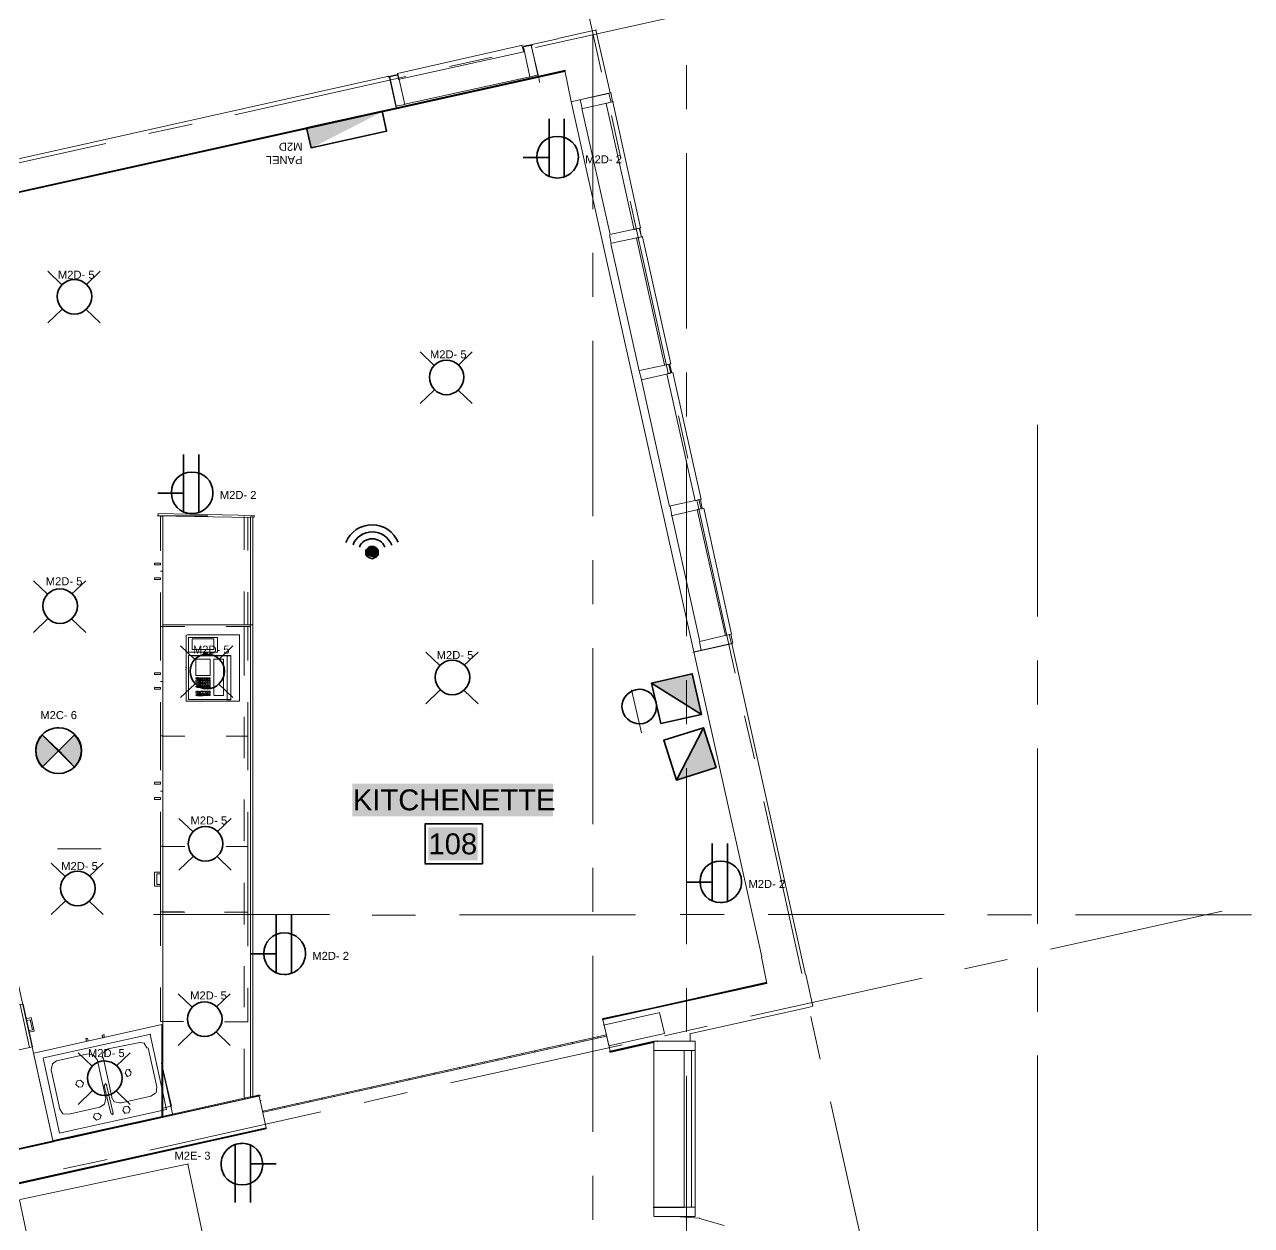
# Model space of a CAD drawing. Header units: millimetres. Extents: x 0.9 to 36.3, y 0.7 to 23.3.
# Drawn here: x 26.941 to 30.43, y 11.557 to 14.971 of the extents above; entities that cross this region are included whole.
import ezdxf

# ---------------------------------------------------------------- set-up
doc = ezdxf.new("R2010")
doc.units = ezdxf.units.MM
doc.layers.add('PDF2_Geometry', color=7, linetype='Continuous')
doc.layers.add('PDF_Text', color=7, linetype='Continuous')
for name, color, linetype, true_color in [('PDF2_Solid Fills', 7, 'Continuous', 0x7f7f7f), ('PDF_Geometry', 7, 'Continuous', 0x777777), ('PDF_Solid Fills', 7, 'Continuous', 0xffffff)]:
    doc.layers.add(name, color=color, linetype=linetype, true_color=true_color)
doc.styles.add('PDF Arial', font='arial.ttf')

msp = doc.modelspace()

# ---------------------------------------------------------------- hatches: boundary and pattern name
at = {"layer": 'PDF2_Solid Fills', "transparency": 33554559}
for points in [[(27.9588, 14.7229), (27.7435, 14.6775), (27.756, 14.6205), (27.7609, 14.6216)], [(28.8659, 13.0113), (28.7261, 13.099), (28.8398, 13.1251)], [(27.0386, 12.9083), (26.9952, 12.9516), (26.9919, 12.9516), (26.9752, 12.925), (26.9736, 12.9083), (26.9819, 12.8733), (26.9936, 12.8633)], [(27.1002, 12.9283), (27.0852, 12.9516), (27.0819, 12.9516), (27.0386, 12.9083), (27.0852, 12.8616), (27.1019, 12.9)], [(28.8702, 12.9713), (28.7944, 12.8247), (28.7949, 12.8231), (28.9077, 12.8591)]]:
    msp.add_hatch(color=256, dxfattribs=at).paths.add_polyline_path(points)
at = {"layer": 'PDF_Solid Fills', "transparency": 33554559}
msp.add_hatch(color=7, dxfattribs=at).paths.add_polyline_path([(27.9471, 13.4788), (27.9387, 13.4871), (27.9204, 13.4871), (27.9121, 13.4771), (27.9154, 13.4604), (27.9337, 13.4554), (27.9454, 13.4621)])

# ---------------------------------------------------------------- linework, layer by layer
at = {"layer": 'PDF2_Geometry', "lineweight": 35}
for points in [[(27.7435, 14.6775), (27.9584, 14.7245), (27.9709, 14.6675), (27.756, 14.6205)], [(28.8398, 13.1251), (28.8662, 13.0097), (28.7245, 13.0987)], [(27.0386, 12.9066), (26.9919, 12.9516), (26.9819, 12.9383), (26.9752, 12.9233), (26.9736, 12.9066), (26.9752, 12.89), (26.9819, 12.8733), (26.9919, 12.86)], [(27.0386, 12.9066), (27.0836, 12.86), (27.0936, 12.8733), (27.1002, 12.89), (27.1036, 12.9066), (27.1002, 12.9233), (27.0936, 12.9383), (27.0836, 12.9516)], [(28.9077, 12.8591), (28.8717, 12.9718), (28.7949, 12.8231)]]:
    msp.add_lwpolyline(points, close=True, dxfattribs=at)
for points in [[(28.4329, 14.7027), (28.4329, 14.5377)], [(28.4762, 14.7027), (28.4762, 14.5377)], [(28.3595, 14.5927), (28.4329, 14.5927)], [(27.3938, 13.7486), (27.3938, 13.5836)], [(27.4372, 13.7486), (27.4372, 13.5836)], [(27.3205, 13.6386), (27.3938, 13.6386)], [(28.7245, 13.0987), (28.8662, 13.0097), (28.7509, 12.9833), (28.7245, 13.0987), (28.8398, 13.1251), (28.8662, 13.0097)], [(27.0836, 12.86), (26.9919, 12.9516)], [(26.9919, 12.86), (27.0836, 12.9516)], [(28.7949, 12.8231), (28.8717, 12.9718), (28.759, 12.9359), (28.7949, 12.8231), (28.9077, 12.8591), (28.8717, 12.9718)], [(28.897, 12.6428), (28.897, 12.4778)], [(28.9403, 12.6428), (28.9403, 12.4778)], [(28.8237, 12.5328), (28.897, 12.5328)], [(27.6569, 12.4385), (27.6569, 12.2735)], [(27.7002, 12.4385), (27.7002, 12.2735)], [(27.5835, 12.3285), (27.6569, 12.3285)], [(27.5401, 11.6219), (27.5401, 11.7869)], [(27.5835, 11.6219), (27.5835, 11.7869)], [(27.6568, 11.7319), (27.5835, 11.7319)]]:
    msp.add_lwpolyline(points, dxfattribs=at)
msp.add_lwpolyline([(27.1036, 12.9066, 0.413494), (27.0386, 12.9716, 0.423077), (26.9736, 12.9066, 0.413494), (27.0386, 12.8416)], format="xyb", dxfattribs=at)
for centre, radius, start, end in [((28.4565, 14.5941), 0.0597, 269.7603, 0.2397), ((27.4174, 13.64), 0.0597, 269.7603, 0.2397), ((28.69, 13.0326), 0.0484, 12.9391, 102.8569), ((28.9206, 12.5342), 0.0597, 269.7603, 0.2397), ((27.6805, 12.3299), 0.0597, 269.7603, 0.2397), ((27.5599, 11.7305), 0.0597, 89.7603, 180.2397)]:
    msp.add_arc(centre, radius, start, end, dxfattribs=at)
for points in [[(28.3979, 14.5944), (28.3979, 14.6277), (28.4229, 14.6527), (28.4562, 14.6527)], [(28.4562, 14.6527), (28.4895, 14.6527), (28.5162, 14.6277), (28.5162, 14.5944)], [(28.4562, 14.5344), (28.4229, 14.5344), (28.3979, 14.5611), (28.3979, 14.5944)], [(27.3588, 13.6403), (27.3588, 13.6736), (27.3838, 13.6986), (27.4172, 13.6986)], [(27.4172, 13.6986), (27.4505, 13.6986), (27.4772, 13.6736), (27.4772, 13.6403)], [(27.4172, 13.5803), (27.3838, 13.5803), (27.3588, 13.6069), (27.3588, 13.6403)], [(28.6792, 13.0797), (28.6532, 13.0738), (28.6353, 13.0475), (28.6413, 13.0215)], [(28.6413, 13.0215), (28.6472, 12.9955), (28.6752, 12.9779), (28.7012, 12.9839)], [(28.7012, 12.9839), (28.7272, 12.9898), (28.7431, 13.0174), (28.7371, 13.0434)], [(27.1036, 12.9066), (27.1036, 12.8716), (27.0736, 12.8416), (27.0386, 12.8416)], [(28.862, 12.5345), (28.862, 12.5678), (28.887, 12.5928), (28.9203, 12.5928)], [(28.9203, 12.5928), (28.9537, 12.5928), (28.9803, 12.5678), (28.9803, 12.5345)], [(28.9203, 12.4745), (28.887, 12.4745), (28.862, 12.5011), (28.862, 12.5345)], [(27.6219, 12.3301), (27.6219, 12.3635), (27.6469, 12.3885), (27.6802, 12.3885)], [(27.6802, 12.3885), (27.7135, 12.3885), (27.7402, 12.3635), (27.7402, 12.3301)], [(27.6802, 12.2701), (27.6469, 12.2701), (27.6219, 12.2968), (27.6219, 12.3301)], [(27.5601, 11.7903), (27.5935, 11.7903), (27.6185, 11.7636), (27.6185, 11.7303)], [(27.5601, 11.6719), (27.5268, 11.6719), (27.5002, 11.6969), (27.5002, 11.7303)], [(27.6185, 11.7303), (27.6185, 11.6969), (27.5935, 11.6719), (27.5601, 11.6719)]]:
    msp.add_open_spline(points, degree=3, dxfattribs=at)
at = {"layer": 'PDF_Geometry', "lineweight": 9}
for points in [[(28.5819, 14.8351), (28.4735, 15.3218)], [(28.3941, 14.9054), (28.8824, 15.0137)], [(28.5577, 14.4463), (28.5577, 14.9463)], [(28.3599, 14.9092), (28.385, 14.9142), (28.385, 14.9125)], [(28.1494, 14.8513), (28.271, 14.878)], [(26.2064, 14.3358), (28.4782, 14.8408), (28.4782, 14.8392), (26.2064, 14.3341), (28.4782, 14.8392)], [(28.4782, 14.8375), (26.2082, 14.3341)], [(27.9765, 14.8233), (28.0015, 14.8283)], [(28.4022, 14.8278), (28.4022, 14.8228), (27.9956, 14.7328)], [(28.8237, 14.7302), (28.8237, 14.8552)], [(27.5391, 14.7145), (28.0257, 14.8228)], [(27.9774, 14.8211), (27.9756, 14.8228)], [(28.6027, 14.7747), (28.6061, 14.7763)], [(28.608, 14.7773), (28.613, 14.7507)], [(27.9981, 14.7341), (27.9981, 14.7391)], [(28.4947, 14.7515), (28.5197, 14.7565)], [(28.8444, 13.1872), (28.496, 14.7522)], [(27.2944, 14.6613), (27.4177, 14.688)], [(28.6371, 14.5902), (28.6104, 14.7119)], [(26.6859, 14.5245), (27.1725, 14.6329)], [(28.8237, 14.1068), (28.8237, 14.6052)], [(28.7719, 13.9801), (28.6635, 14.4684)], [(28.6909, 14.3913), (28.6959, 14.3663)], [(28.5577, 14.1963), (28.5577, 14.3213)], [(28.5577, 13.573), (28.5577, 14.0714)], [(28.7755, 14.0061), (28.7822, 13.9811)], [(28.8237, 13.8568), (28.8237, 13.9818)], [(28.8271, 13.7369), (28.8004, 13.8586)], [(29.822, 13.2877), (29.822, 13.8327)], [(28.8237, 13.2318), (28.8237, 13.7318)], [(28.9619, 13.1268), (28.8535, 13.6151)], [(28.8636, 13.6201), (28.8686, 13.5951)], [(27.5835, 13.5693), (27.3185, 13.5743)], [(27.3209, 13.5755), (27.4626, 13.5738)], [(27.3279, 13.5731), (27.3279, 13.4748)], [(27.3348, 13.4783), (27.3348, 13.5733), (27.3281, 13.5733)], [(27.3348, 13.5733), (27.3348, 13.2649), (27.3348, 13.3599)], [(27.5663, 13.5723), (27.5663, 13.4773)], [(27.5835, 11.9227), (27.5835, 13.2643), (27.5835, 13.571)], [(27.5839, 13.5711), (27.5905, 13.5711), (27.5905, 13.2644), (27.5905, 11.9228), (27.5839, 11.9228), (27.5905, 11.9228), (27.5905, 13.2594), (27.5905, 13.5694)], [(27.5939, 13.5753), (27.5939, 13.5703)], [(27.5939, 13.5703), (27.5939, 13.5753)], [(27.5766, 13.5692), (27.5766, 13.4758)], [(28.5577, 13.323), (28.5577, 13.448)], [(27.3348, 13.4166), (27.3281, 13.4166)], [(27.3279, 13.3565), (27.3279, 13.2598), (27.3279, 13.1631)], [(27.5663, 13.359), (27.5663, 13.2656)], [(27.5766, 13.3575), (27.5766, 13.2642)], [(27.3336, 13.2643), (27.5835, 13.2643), (27.5835, 11.9227), (27.5835, 12.0594)], [(27.3336, 13.2594), (27.397, 13.2594)], [(27.3348, 13.2649), (27.3348, 11.8666)], [(27.3348, 13.1632), (27.3348, 13.2599)], [(27.5151, 13.2592), (27.5766, 13.2592), (27.5766, 13.1625)], [(27.5835, 13.1226), (27.5835, 13.2593), (27.5636, 13.2593)], [(27.5663, 13.2606), (27.5663, 13.1206)], [(27.4903, 13.1868), (27.4903, 13.2285)], [(27.4903, 13.2285), (27.4903, 13.1868)], [(28.95, 13.2374), (28.955, 13.2124), (28.9534, 13.2107)], [(28.5577, 12.698), (28.5577, 13.198)], [(28.8651, 13.191), (28.8418, 13.186)], [(27.4903, 13.1868), (27.407, 13.1868)], [(27.407, 13.1868), (27.4903, 13.1868)], [(27.4074, 13.177), (27.4074, 13.052)], [(27.4078, 13.1773), (27.5179, 13.1773), (27.5179, 13.0523), (27.4078, 13.0523)], [(27.4177, 13.1772), (27.4078, 13.1772)], [(27.4212, 13.1772), (27.4178, 13.1772)], [(27.5183, 13.1774), (27.5283, 13.1774), (27.4183, 13.1774), (27.5283, 13.1774), (27.5283, 13.0524), (27.4183, 13.0524), (27.5283, 13.0524), (27.5183, 13.0524)], [(27.5179, 13.1765), (27.4197, 13.1765)], [(27.4279, 13.1665), (27.4696, 13.1665), (27.4296, 13.1665)], [(27.4281, 13.1665), (27.4281, 13.1199)], [(27.4696, 13.1665), (27.4696, 13.1665)], [(27.4792, 13.1671), (27.5075, 13.1671), (27.5075, 13.0638), (27.4792, 13.0638)], [(27.5059, 13.1663), (27.5075, 13.1663), (27.4792, 13.1663)], [(27.4799, 13.1674), (27.4799, 13.0641)], [(27.5075, 13.1663), (27.5075, 13.063)], [(27.5249, 13.1758), (27.5283, 13.1758), (27.5166, 13.1758)], [(27.5283, 13.1774), (27.5283, 13.0524)], [(27.5283, 13.0509), (27.5283, 13.1758)], [(29.822, 13.0378), (29.822, 13.1627)], [(27.3988, 13.1428), (27.4005, 13.1444), (27.4005, 13.1428), (27.4005, 13.1377), (27.4005, 13.1361)], [(27.4005, 13.1444), (27.4005, 13.1428), (27.4005, 13.1377), (27.4005, 13.1361), (27.3988, 13.1377)], [(27.4005, 13.1444), (27.4005, 13.1444)], [(27.4005, 13.1386), (27.4005, 13.1386)], [(27.4296, 13.1198), (27.4696, 13.1198), (27.4279, 13.1198)], [(27.4696, 13.1198), (27.4696, 13.1198)], [(27.3348, 13.1032), (27.3281, 13.1032)], [(27.4281, 13.1132), (27.4281, 13.1099)], [(27.4281, 13.1066), (27.4281, 13.1016)], [(27.4281, 13.0982), (27.4281, 13.0932)], [(27.4281, 13.0899), (27.4281, 13.0866)], [(27.4316, 13.1141), (27.4299, 13.1141)], [(27.4299, 13.1107), (27.4316, 13.1107)], [(27.4316, 13.1074), (27.4299, 13.1074)], [(27.4299, 13.1024), (27.4316, 13.1024)], [(27.4316, 13.0991), (27.4299, 13.0991)], [(27.4299, 13.0941), (27.4316, 13.0941)], [(27.4316, 13.0907), (27.4299, 13.0907)], [(27.4299, 13.0874), (27.4316, 13.0874)], [(27.43, 13.1141), (27.435, 13.1141), (27.435, 13.1108), (27.43, 13.1108)], [(27.4333, 13.1133), (27.435, 13.1133), (27.43, 13.1133)], [(27.43, 13.11), (27.435, 13.11), (27.4333, 13.11)], [(27.43, 13.1075), (27.435, 13.1075), (27.435, 13.1025), (27.43, 13.1025)], [(27.4333, 13.1067), (27.435, 13.1067), (27.43, 13.1067)], [(27.43, 13.1017), (27.435, 13.1017), (27.4333, 13.1017)], [(27.43, 13.0991), (27.435, 13.0991), (27.435, 13.0941), (27.43, 13.0941)], [(27.4333, 13.0983), (27.435, 13.0983), (27.43, 13.0983)], [(27.43, 13.0933), (27.435, 13.0933), (27.4333, 13.0933)], [(27.43, 13.0908), (27.435, 13.0908), (27.435, 13.0875), (27.43, 13.0875)], [(27.4333, 13.09), (27.435, 13.09), (27.43, 13.09)], [(27.43, 13.0867), (27.435, 13.0867), (27.4333, 13.0867)], [(27.435, 13.1125), (27.4333, 13.1125)], [(27.4333, 13.1092), (27.435, 13.1092)], [(27.435, 13.1059), (27.4333, 13.1059)], [(27.4333, 13.1009), (27.435, 13.1009)], [(27.435, 13.0975), (27.4333, 13.0975)], [(27.4333, 13.0925), (27.435, 13.0925)], [(27.435, 13.0892), (27.4333, 13.0892)], [(27.4333, 13.0859), (27.435, 13.0859)], [(27.4334, 13.1126), (27.4385, 13.1126), (27.4385, 13.1093), (27.4334, 13.1093)], [(27.4334, 13.1059), (27.4385, 13.1059), (27.4385, 13.1009), (27.4334, 13.1009)], [(27.4334, 13.0976), (27.4385, 13.0976), (27.4385, 13.0926), (27.4334, 13.0926)], [(27.4334, 13.0893), (27.4385, 13.0893), (27.4385, 13.0859), (27.4334, 13.0859)], [(27.435, 13.1133), (27.435, 13.11)], [(27.435, 13.1067), (27.435, 13.1017)], [(27.435, 13.0983), (27.435, 13.0933)], [(27.435, 13.09), (27.435, 13.0867)], [(27.4402, 13.1134), (27.4419, 13.1134), (27.4369, 13.1134)], [(27.4369, 13.1101), (27.4419, 13.1101), (27.4402, 13.1101)], [(27.4402, 13.1068), (27.4419, 13.1068), (27.4369, 13.1068)], [(27.4369, 13.1018), (27.4419, 13.1018), (27.4402, 13.1018)], [(27.4402, 13.0984), (27.4419, 13.0984), (27.4369, 13.0984)], [(27.4369, 13.0934), (27.4419, 13.0934), (27.4402, 13.0934)], [(27.4402, 13.0901), (27.4419, 13.0901), (27.4369, 13.0901)], [(27.4369, 13.0868), (27.4419, 13.0868), (27.4402, 13.0868)], [(27.4419, 13.1127), (27.4402, 13.1127)], [(27.4402, 13.1093), (27.4419, 13.1093)], [(27.4419, 13.106), (27.4402, 13.106)], [(27.4402, 13.101), (27.4419, 13.101)], [(27.4419, 13.0977), (27.4402, 13.0977)], [(27.4402, 13.0927), (27.4419, 13.0927)], [(27.4419, 13.0893), (27.4402, 13.0893)], [(27.4402, 13.086), (27.4419, 13.086)], [(27.4419, 13.1134), (27.4419, 13.1101)], [(27.4419, 13.1068), (27.4419, 13.1018)], [(27.4419, 13.0984), (27.4419, 13.0934)], [(27.4419, 13.0901), (27.4419, 13.0868)], [(27.4421, 13.1136), (27.4488, 13.1136), (27.4488, 13.1102), (27.4421, 13.1102)], [(27.4471, 13.1128), (27.4488, 13.1128), (27.4421, 13.1128)], [(27.4421, 13.1094), (27.4488, 13.1094), (27.4471, 13.1094)], [(27.4421, 13.1069), (27.4488, 13.1069), (27.4488, 13.1019), (27.4421, 13.1019)], [(27.4471, 13.1061), (27.4488, 13.1061), (27.4421, 13.1061)], [(27.4421, 13.1011), (27.4488, 13.1011), (27.4471, 13.1011)], [(27.4421, 13.0986), (27.4488, 13.0986), (27.4488, 13.0936), (27.4421, 13.0936)], [(27.4471, 13.0978), (27.4488, 13.0978), (27.4421, 13.0978)], [(27.4421, 13.0928), (27.4488, 13.0928), (27.4471, 13.0928)], [(27.4421, 13.0902), (27.4488, 13.0902), (27.4488, 13.0869), (27.4421, 13.0869)], [(27.4471, 13.0894), (27.4488, 13.0894), (27.4421, 13.0894)], [(27.4421, 13.0861), (27.4488, 13.0861), (27.4471, 13.0861)], [(27.4488, 13.1128), (27.4488, 13.1094)], [(27.4488, 13.1061), (27.4488, 13.1011)], [(27.4488, 13.0978), (27.4488, 13.0928)], [(27.4488, 13.0894), (27.4488, 13.0861)], [(27.4523, 13.1136), (27.4506, 13.1136)], [(27.4506, 13.1103), (27.4523, 13.1103)], [(27.4523, 13.107), (27.4506, 13.107)], [(27.4506, 13.102), (27.4523, 13.102)], [(27.4523, 13.0986), (27.4506, 13.0986)], [(27.4506, 13.0936), (27.4523, 13.0936)], [(27.4523, 13.0903), (27.4506, 13.0903)], [(27.4506, 13.087), (27.4523, 13.087)], [(27.4507, 13.1137), (27.4557, 13.1137), (27.4557, 13.1103), (27.4507, 13.1103)], [(27.454, 13.1129), (27.4557, 13.1129), (27.4507, 13.1129)], [(27.4507, 13.1096), (27.4557, 13.1096), (27.454, 13.1096)], [(27.4507, 13.107), (27.4557, 13.107), (27.4557, 13.102), (27.4507, 13.102)], [(27.454, 13.1062), (27.4557, 13.1062), (27.4507, 13.1062)], [(27.4507, 13.1012), (27.4557, 13.1012), (27.454, 13.1012)], [(27.4507, 13.0987), (27.4557, 13.0987), (27.4557, 13.0937), (27.4507, 13.0937)], [(27.454, 13.0979), (27.4557, 13.0979), (27.4507, 13.0979)], [(27.4507, 13.0929), (27.4557, 13.0929), (27.454, 13.0929)], [(27.4507, 13.0904), (27.4557, 13.0904), (27.4557, 13.087), (27.4507, 13.087)], [(27.454, 13.0896), (27.4557, 13.0896), (27.4507, 13.0896)], [(27.4507, 13.0862), (27.4557, 13.0862), (27.454, 13.0862)], [(27.4557, 13.1129), (27.4557, 13.1096)], [(27.4557, 13.1062), (27.4557, 13.1012)], [(27.4557, 13.0979), (27.4557, 13.0929)], [(27.4557, 13.0896), (27.4557, 13.0862)], [(27.4592, 13.1137), (27.4575, 13.1137)], [(27.4575, 13.1104), (27.4592, 13.1104)], [(27.4592, 13.1071), (27.4575, 13.1071)], [(27.4575, 13.1021), (27.4592, 13.1021)], [(27.4592, 13.0987), (27.4575, 13.0987)], [(27.4575, 13.0937), (27.4592, 13.0937)], [(27.4592, 13.0904), (27.4575, 13.0904)], [(27.4575, 13.0871), (27.4592, 13.0871)], [(27.4576, 13.1138), (27.4626, 13.1138), (27.4626, 13.1105), (27.4576, 13.1105)], [(27.461, 13.113), (27.4626, 13.113), (27.4576, 13.113)], [(27.4576, 13.1097), (27.4626, 13.1097), (27.461, 13.1097)], [(27.4576, 13.1071), (27.4626, 13.1071), (27.4626, 13.1021), (27.4576, 13.1021)], [(27.461, 13.1063), (27.4626, 13.1063), (27.4576, 13.1063)], [(27.4576, 13.1013), (27.4626, 13.1013), (27.461, 13.1013)], [(27.4576, 13.0988), (27.4626, 13.0988), (27.4626, 13.0938), (27.4576, 13.0938)], [(27.461, 13.098), (27.4626, 13.098), (27.4576, 13.098)], [(27.4576, 13.093), (27.4626, 13.093), (27.461, 13.093)], [(27.4576, 13.0905), (27.4626, 13.0905), (27.4626, 13.0871), (27.4576, 13.0871)], [(27.461, 13.0897), (27.4626, 13.0897), (27.4576, 13.0897)], [(27.4576, 13.0863), (27.4626, 13.0863), (27.461, 13.0863)], [(27.4626, 13.113), (27.4626, 13.1097)], [(27.4626, 13.1063), (27.4626, 13.1013)], [(27.4626, 13.098), (27.4626, 13.093)], [(27.4626, 13.0897), (27.4626, 13.0863)], [(27.4661, 13.1139), (27.4644, 13.1139)], [(27.4644, 13.1105), (27.4661, 13.1105)], [(27.4661, 13.1072), (27.4644, 13.1072)], [(27.4644, 13.1022), (27.4661, 13.1022)], [(27.4661, 13.0989), (27.4644, 13.0989)], [(27.4644, 13.0939), (27.4661, 13.0939)], [(27.4661, 13.0905), (27.4644, 13.0905)], [(27.4644, 13.0872), (27.4661, 13.0872)], [(27.4645, 13.1139), (27.4696, 13.1139), (27.4696, 13.1106), (27.4645, 13.1106)], [(27.4679, 13.1131), (27.4696, 13.1131), (27.4645, 13.1131)], [(27.4645, 13.1098), (27.4696, 13.1098), (27.4679, 13.1098)], [(27.4645, 13.1072), (27.4696, 13.1072), (27.4696, 13.1023), (27.4645, 13.1023)], [(27.4679, 13.1064), (27.4696, 13.1064), (27.4645, 13.1064)], [(27.4645, 13.1015), (27.4696, 13.1015), (27.4679, 13.1015)], [(27.4645, 13.0989), (27.4696, 13.0989), (27.4696, 13.0939), (27.4645, 13.0939)], [(27.4679, 13.0981), (27.4696, 13.0981), (27.4645, 13.0981)], [(27.4645, 13.0931), (27.4696, 13.0931), (27.4679, 13.0931)], [(27.4645, 13.0906), (27.4696, 13.0906), (27.4696, 13.0873), (27.4645, 13.0873)], [(27.4679, 13.0898), (27.4696, 13.0898), (27.4645, 13.0898)], [(27.4645, 13.0865), (27.4696, 13.0865), (27.4679, 13.0865)], [(27.4696, 13.1131), (27.4696, 13.1098)], [(27.4696, 13.1064), (27.4696, 13.1015)], [(27.4696, 13.0981), (27.4696, 13.0931)], [(27.4696, 13.0898), (27.4696, 13.0865)], [(28.8237, 12.9818), (28.8237, 13.1068)], [(27.4078, 13.0522), (27.4177, 13.0522)], [(27.4178, 13.0522), (27.4212, 13.0522)], [(27.4197, 13.0515), (27.5179, 13.0515)], [(27.4281, 13.0749), (27.4281, 13.0699)], [(27.4281, 13.0666), (27.4281, 13.0632)], [(27.4316, 13.0757), (27.4299, 13.0757)], [(27.4299, 13.0707), (27.4316, 13.0707)], [(27.4316, 13.0674), (27.4299, 13.0674)], [(27.4299, 13.0641), (27.4316, 13.0641)], [(27.43, 13.0758), (27.435, 13.0758), (27.435, 13.0708), (27.43, 13.0708)], [(27.4333, 13.075), (27.435, 13.075), (27.43, 13.075)], [(27.43, 13.07), (27.435, 13.07), (27.4333, 13.07)], [(27.43, 13.0675), (27.435, 13.0675), (27.435, 13.0641), (27.43, 13.0641)], [(27.4333, 13.0667), (27.435, 13.0667), (27.43, 13.0667)], [(27.43, 13.0633), (27.435, 13.0633), (27.4333, 13.0633)], [(27.435, 13.0742), (27.4333, 13.0742)], [(27.4333, 13.0692), (27.435, 13.0692)], [(27.435, 13.0659), (27.4333, 13.0659)], [(27.4333, 13.0625), (27.435, 13.0625)], [(27.4334, 13.0743), (27.4385, 13.0743), (27.4385, 13.0693), (27.4334, 13.0693)], [(27.4334, 13.0659), (27.4385, 13.0659), (27.4385, 13.0626), (27.4334, 13.0626)], [(27.435, 13.075), (27.435, 13.07)], [(27.435, 13.0667), (27.435, 13.0633)], [(27.4402, 13.0751), (27.4419, 13.0751), (27.4369, 13.0751)], [(27.4369, 13.0701), (27.4419, 13.0701), (27.4402, 13.0701)], [(27.4402, 13.0668), (27.4419, 13.0668), (27.4369, 13.0668)], [(27.4369, 13.0634), (27.4419, 13.0634), (27.4402, 13.0634)], [(27.4419, 13.0743), (27.4402, 13.0743)], [(27.4402, 13.0693), (27.4419, 13.0693)], [(27.4419, 13.066), (27.4402, 13.066)], [(27.4402, 13.0627), (27.4419, 13.0627)], [(27.4419, 13.0751), (27.4419, 13.0701)], [(27.4419, 13.0668), (27.4419, 13.0634)], [(27.4421, 13.0752), (27.4488, 13.0752), (27.4488, 13.0702), (27.4421, 13.0702)], [(27.4471, 13.0744), (27.4488, 13.0744), (27.4421, 13.0744)], [(27.4421, 13.0694), (27.4488, 13.0694), (27.4471, 13.0694)], [(27.4421, 13.0669), (27.4488, 13.0669), (27.4488, 13.0636), (27.4421, 13.0636)], [(27.4471, 13.0661), (27.4488, 13.0661), (27.4421, 13.0661)], [(27.4421, 13.0628), (27.4488, 13.0628), (27.4471, 13.0628)], [(27.4488, 13.0744), (27.4488, 13.0694)], [(27.4488, 13.0661), (27.4488, 13.0628)], [(27.4523, 13.0753), (27.4506, 13.0753)], [(27.4506, 13.0703), (27.4523, 13.0703)], [(27.4523, 13.067), (27.4506, 13.067)], [(27.4506, 13.0636), (27.4523, 13.0636)], [(27.4507, 13.0753), (27.4557, 13.0753), (27.4557, 13.0703), (27.4507, 13.0703)], [(27.454, 13.0746), (27.4557, 13.0746), (27.4507, 13.0746)], [(27.4507, 13.0696), (27.4557, 13.0696), (27.454, 13.0696)], [(27.4507, 13.067), (27.4557, 13.067), (27.4557, 13.0637), (27.4507, 13.0637)], [(27.454, 13.0662), (27.4557, 13.0662), (27.4507, 13.0662)], [(27.4507, 13.0629), (27.4557, 13.0629), (27.454, 13.0629)], [(27.4557, 13.0746), (27.4557, 13.0696)], [(27.4557, 13.0662), (27.4557, 13.0629)], [(27.4592, 13.0754), (27.4575, 13.0754)], [(27.4575, 13.0704), (27.4592, 13.0704)], [(27.4592, 13.0671), (27.4575, 13.0671)], [(27.4575, 13.0637), (27.4592, 13.0637)], [(27.4576, 13.0755), (27.4626, 13.0755), (27.4626, 13.0705), (27.4576, 13.0705)], [(27.461, 13.0747), (27.4626, 13.0747), (27.4576, 13.0747)], [(27.4576, 13.0697), (27.4626, 13.0697), (27.461, 13.0697)], [(27.4576, 13.0671), (27.4626, 13.0671), (27.4626, 13.0638), (27.4576, 13.0638)], [(27.461, 13.0663), (27.4626, 13.0663), (27.4576, 13.0663)], [(27.4576, 13.063), (27.4626, 13.063), (27.461, 13.063)], [(27.4626, 13.0747), (27.4626, 13.0697)], [(27.4626, 13.0663), (27.4626, 13.063)], [(27.4661, 13.0755), (27.4644, 13.0755)], [(27.4644, 13.0705), (27.4661, 13.0705)], [(27.4661, 13.0672), (27.4644, 13.0672)], [(27.4644, 13.0639), (27.4661, 13.0639)], [(27.4645, 13.0756), (27.4696, 13.0756), (27.4696, 13.0706), (27.4645, 13.0706)], [(27.4679, 13.0748), (27.4696, 13.0748), (27.4645, 13.0748)], [(27.4645, 13.0698), (27.4696, 13.0698), (27.4679, 13.0698)], [(27.4645, 13.0672), (27.4696, 13.0672), (27.4696, 13.0639), (27.4645, 13.0639)], [(27.4679, 13.0665), (27.4696, 13.0665), (27.4645, 13.0665)], [(27.4645, 13.0631), (27.4696, 13.0631), (27.4679, 13.0631)], [(27.4696, 13.0748), (27.4696, 13.0698)], [(27.4696, 13.0665), (27.4696, 13.0631)], [(27.4792, 13.063), (27.5075, 13.063), (27.5059, 13.063)], [(27.5166, 13.0509), (27.5283, 13.0509), (27.5249, 13.0509)], [(28.6952, 12.9572), (28.6673, 13.079)], [(27.3279, 13.0448), (27.3279, 12.9481), (27.3279, 12.8515)], [(27.3348, 12.8516), (27.3348, 12.9483), (27.3281, 12.9483), (27.3348, 12.9483), (27.3348, 13.0449)], [(27.5766, 13.0442), (27.5766, 12.9475), (27.5151, 12.9475), (27.5766, 12.9475), (27.5766, 12.8509)], [(27.5663, 13.0023), (27.5663, 12.8856)], [(27.5835, 12.886), (27.5835, 13.0043)], [(29.0171, 12.8835), (28.9888, 13.0052)], [(29.822, 12.4144), (29.822, 12.9128)], [(28.8237, 12.3568), (28.8237, 12.8568)], [(26.8206, 12.6712), (26.8272, 12.6728), (26.8089, 12.7595), (26.8072, 12.7695), (26.8089, 12.7595), (27.0222, 11.7979)], [(27.3348, 12.7916), (27.3281, 12.7916)], [(27.5663, 12.7673), (27.5663, 12.6489)], [(27.5835, 12.6493), (27.5835, 12.7677)], [(29.1519, 12.2734), (29.0435, 12.7618)], [(27.3279, 12.7331), (27.3279, 12.6348), (27.3279, 12.4482), (27.3279, 12.3515)], [(27.3281, 12.4483), (27.3348, 12.4483), (27.3348, 12.6349), (27.3281, 12.6349), (27.3348, 12.6349), (27.3348, 12.7333)], [(27.5766, 12.7326), (27.5766, 12.6342), (27.5151, 12.6342), (27.5766, 12.6342), (27.5766, 12.4476), (27.5151, 12.4476)], [(27.0347, 12.6278), (27.1597, 12.6278)], [(27.3106, 12.5612), (27.3106, 12.5212)], [(27.3106, 12.5212), (27.3106, 12.5612)], [(27.3106, 12.5612), (27.3106, 12.5212)], [(27.3106, 12.5212), (27.3106, 12.5612)], [(27.3279, 12.5615), (27.3113, 12.5615)], [(27.3113, 12.5615), (27.3279, 12.5615)], [(27.3279, 12.5615), (27.3113, 12.5615)], [(27.3113, 12.5615), (27.3279, 12.5615)], [(27.3279, 12.5615), (27.3113, 12.5615)], [(27.3113, 12.5615), (27.3279, 12.5615)], [(27.3279, 12.5615), (27.3279, 12.5565)], [(27.3279, 12.5565), (27.3279, 12.5615)], [(27.3279, 12.5615), (27.3279, 12.5565)], [(27.3279, 12.5565), (27.3279, 12.5615)], [(27.3279, 12.5615), (27.3279, 12.5565)], [(27.3279, 12.5565), (27.3279, 12.5615)], [(28.5577, 12.4481), (28.5577, 12.5731)], [(27.3176, 12.5563), (27.3176, 12.5263)], [(27.3176, 12.5263), (27.3176, 12.5563)], [(27.3176, 12.5563), (27.3176, 12.5263)], [(27.3176, 12.5263), (27.3176, 12.5563)], [(27.3179, 12.5565), (27.3279, 12.5565)], [(27.3179, 12.5565), (27.3279, 12.5565)], [(27.3179, 12.5565), (27.3279, 12.5565)], [(27.3179, 12.5565), (27.3279, 12.5565)], [(27.5663, 12.5306), (27.5663, 12.4122)], [(27.5835, 12.4143), (27.5835, 12.531)], [(27.3081, 12.4406), (27.8081, 12.4406)], [(27.3285, 12.4484), (27.3936, 12.4484)], [(27.397, 12.4477), (27.3336, 12.4477)], [(27.51, 12.4476), (27.5766, 12.4476), (27.5766, 12.3509)], [(27.9299, 12.4393), (28.0533, 12.4393)], [(28.1786, 12.4394), (28.6786, 12.4394)], [(28.8058, 12.4403), (28.9308, 12.4403)], [(29.0559, 12.4404), (29.556, 12.4404)], [(29.6797, 12.4399), (29.8047, 12.4399)], [(29.8587, 12.3418), (30.3471, 12.4502)], [(29.93, 12.44), (30.43, 12.44)], [(28.5577, 11.8231), (28.5577, 12.3231)], [(27.5663, 12.2939), (27.5663, 12.1772)], [(27.5835, 12.1777), (27.5835, 12.296)], [(29.614, 12.2862), (29.7356, 12.3129)], [(29.822, 12.1645), (29.822, 12.2894)], [(29.0517, 12.2483), (28.7399, 12.1783)], [(29.0517, 12.2467), (28.7417, 12.1783), (29.0517, 12.2467), (29.0517, 12.245), (28.7417, 12.1767)], [(29.0055, 12.1519), (29.4938, 12.2602)], [(27.3279, 12.1365), (27.3279, 12.2332)], [(27.5766, 12.2326), (27.5766, 12.1359), (27.51, 12.1359)], [(28.8237, 12.1068), (28.8237, 12.2318)], [(26.8689, 12.1712), (26.9289, 12.1845), (26.9556, 12.0628), (26.8972, 12.0495)], [(26.9556, 12.0628), (26.9639, 12.0645), (26.9372, 12.1862), (26.9289, 12.1845)], [(28.5842, 12.1413), (28.7408, 12.1763)], [(28.5858, 12.1453), (28.7408, 12.1787)], [(28.7408, 12.178), (28.7408, 12.178)], [(28.7408, 12.178), (28.7408, 12.178)], [(28.7408, 12.178), (28.7408, 12.178)], [(28.7408, 12.178), (28.7408, 12.178)], [(28.7408, 12.178), (28.7408, 12.178)], [(28.7408, 12.178), (28.7408, 12.178)], [(28.7408, 12.178), (28.7408, 12.178)], [(28.7408, 12.178), (28.7408, 12.178)], [(26.9539, 12.1062), (26.9689, 12.1095), (26.9606, 12.1478), (26.9456, 12.1445), (26.9606, 12.1478), (26.9456, 12.1445)], [(26.9472, 12.1395), (26.9572, 12.1412), (26.9472, 12.1395), (26.9572, 12.1412), (26.9639, 12.1128), (26.9572, 12.1412), (26.9472, 12.1395), (26.9572, 12.1412), (26.9639, 12.1128), (26.9572, 12.1412), (26.9639, 12.1128), (26.9572, 12.1412), (26.9472, 12.1395), (26.9456, 12.1445), (26.9606, 12.1478), (26.9689, 12.1095), (26.9539, 12.1062), (26.9539, 12.1112), (26.9639, 12.1128), (26.9539, 12.1112), (26.9639, 12.1128), (26.9539, 12.1112), (26.9639, 12.1128), (26.9539, 12.1112)], [(28.5853, 12.1418), (28.5853, 12.1435), (28.5853, 12.1451)], [(28.5853, 12.1435), (28.5853, 12.1435)], [(28.5853, 12.1435), (28.5853, 12.1435)], [(28.5853, 12.1435), (28.5853, 12.1435)], [(28.5853, 12.1435), (28.5853, 12.1435)], [(28.5853, 12.1435), (28.5853, 12.1435)], [(29.2037, 12.0295), (29.177, 12.1511)], [(27.023, 11.7982), (27.3314, 11.8665), (27.3314, 12.1282), (26.968, 12.0465), (27.3314, 12.1282), (27.3314, 11.8665)], [(27.3936, 12.1368), (27.3285, 12.1368)], [(28.7607, 12.0963), (28.8824, 12.1229)], [(27.3003, 12.1001), (26.9953, 12.0335)], [(27.0402, 11.8194), (27.3452, 11.886), (27.2986, 12.0993)], [(27.2692, 12.077), (27.1792, 12.0587)], [(27.283, 12.0749), (27.2679, 12.0765)], [(27.2899, 12.0609), (27.2815, 12.0742)], [(28.5957, 12.097), (28.5957, 12.097)], [(28.5957, 12.097), (28.5957, 12.097)], [(28.6054, 12.0518), (28.7304, 12.0802)], [(28.6054, 12.0485), (28.7304, 12.0768)], [(28.7408, 12.0796), (28.7392, 12.0796), (28.7408, 12.0813), (28.7291, 12.0796)], [(28.7408, 12.082), (28.7408, 12.0803), (28.7374, 12.0803), (28.7408, 12.0803)], [(28.7408, 12.0803), (28.7408, 12.0803)], [(28.7408, 12.0803), (28.7408, 12.0803)], [(28.7408, 12.0803), (28.7408, 12.0803)], [(28.7408, 12.0803), (28.7408, 12.0803)], [(27.1472, 12.0295), (27.1372, 12.0412), (27.1222, 12.0445), (27.0322, 12.0245), (27.0206, 12.0162), (27.0172, 11.9995), (27.0422, 11.8878), (27.0506, 11.8745), (27.0672, 11.8729), (27.1556, 11.8928)], [(27.1622, 12.0328), (27.1639, 12.0478)], [(27.166, 12.0488), (27.1794, 12.0588)], [(27.3159, 11.9337), (27.3176, 11.9504), (27.2926, 12.0621)], [(27.5663, 12.0589), (27.5663, 11.9189)], [(28.1523, 11.9619), (28.6406, 12.0703)], [(28.6061, 12.0488), (28.6061, 12.0504), (28.6061, 12.0521)], [(28.6061, 12.0504), (28.6061, 12.0504)], [(28.6061, 12.0504), (28.6061, 12.0504)], [(28.6061, 12.0504), (28.6061, 12.0504)], [(28.6061, 12.0504), (28.6061, 12.0504)], [(28.6061, 12.0504), (28.6061, 12.0504)], [(28.8479, 11.6088), (28.8479, 12.0538), (28.8479, 11.6088), (28.8378, 11.6088)], [(29.822, 11.5395), (29.822, 12.0395)], [(26.9939, 12.0328), (27.0406, 11.8195)], [(27.1691, 11.9013), (27.1725, 11.918), (27.1475, 12.0296)], [(27.1897, 11.9223), (27.1647, 12.034)], [(27.3306, 12.0179), (27.359, 11.8962), (27.3306, 11.8896)], [(27.3324, 12.007), (27.3625, 11.8737)], [(27.2279, 11.9889), (27.2312, 11.9989)], [(27.2346, 11.9806), (27.228, 11.9889)], [(27.2315, 11.999), (27.2416, 12.0007)], [(27.2416, 11.9826), (27.2315, 11.9792)], [(27.2383, 11.9993), (27.245, 11.9926), (27.2417, 11.9826)], [(28.8237, 11.4835), (28.8237, 11.9818)], [(27.1675, 11.9537), (27.1725, 11.9604)], [(27.1863, 11.8756), (27.1679, 11.9539)], [(27.1709, 11.9597), (27.1759, 11.9563)], [(27.1899, 11.8709), (27.1932, 11.8759), (27.1748, 11.9559)], [(27.3007, 11.9246), (27.3141, 11.9329)], [(27.9074, 11.9063), (28.0292, 11.9346)], [(26.7821, 11.7418), (27.587, 11.9201), (26.7804, 11.7418)], [(26.7836, 11.7435), (27.587, 11.9235), (26.7887, 11.7451)], [(27.1557, 11.8929), (27.169, 11.9012)], [(27.1883, 11.9217), (27.1967, 11.9083)], [(27.1972, 11.9086), (27.2139, 11.9053)], [(27.212, 11.9044), (27.3003, 11.9244)], [(27.568, 11.9173), (27.5697, 11.9173)], [(27.5853, 11.9228), (27.587, 11.9228)], [(27.5911, 11.9231), (27.6077, 11.9281), (27.6077, 11.9264), (27.586, 11.9214), (27.6077, 11.9264)], [(27.6095, 11.9272), (27.6112, 11.9255), (27.5861, 11.9205)], [(27.6077, 11.9264), (27.6077, 11.9264)], [(27.6077, 11.9264), (27.6077, 11.9264)], [(27.6077, 11.9264), (27.6077, 11.9264)], [(27.6077, 11.9264), (27.6077, 11.9264)], [(27.6077, 11.9264), (27.6077, 11.9264)], [(27.6129, 11.9122), (27.6146, 11.9122)], [(29.3418, 11.4201), (29.2335, 11.9084)], [(27.0615, 11.8033), (27.3348, 11.8649)], [(27.1865, 11.8757), (27.1932, 11.8723)], [(27.2243, 11.8938), (27.2209, 11.8838)], [(27.2211, 11.8838), (27.2277, 11.8755)], [(27.2346, 11.8956), (27.2246, 11.8939)], [(27.2281, 11.8756), (27.2381, 11.8773)], [(27.2382, 11.8774), (27.2416, 11.8873), (27.2349, 11.8957)], [(27.3625, 11.8703), (27.2574, 11.847)], [(27.2973, 11.7712), (27.7839, 11.8795)], [(27.6215, 11.8807), (27.6215, 11.8807)], [(27.6215, 11.8807), (27.6215, 11.8807)], [(26.7935, 11.6493), (27.6285, 11.8343), (27.6285, 11.8327), (27.6285, 11.831), (26.7935, 11.646)], [(27.6285, 11.8327), (27.6285, 11.8327)], [(27.6285, 11.8327), (27.6285, 11.8327)], [(27.6285, 11.8327), (27.6285, 11.8327)], [(27.6285, 11.8327), (27.6285, 11.8327)], [(27.6285, 11.8327), (27.6285, 11.8327)], [(26.7956, 11.7445), (27.0239, 11.7945)], [(27.1406, 11.8212), (27.0356, 11.7979)], [(27.4074, 11.732), (26.929, 11.6303)], [(27.0293, 11.1497), (27.5075, 11.2513), (27.406, 11.7313)], [(27.0525, 11.718), (27.1759, 11.7447)], [(28.5577, 11.5731), (28.5577, 11.6981)], [(26.9272, 11.6295), (27.0289, 11.1495)], [(28.8168, 11.6077), (28.7284, 11.6077)], [(28.79, 11.5823), (28.8617, 11.5773)], [(28.8608, 11.577), (28.9308, 11.557)]]:
    msp.add_lwpolyline(points, dxfattribs=at)
at = {"layer": 'PDF_Geometry', "lineweight": 18}
for points in [[(28.458, 14.9307), (28.5681, 14.9557)], [(28.566, 14.9547), (28.6061, 14.7763), (28.4944, 14.7514)], [(28.3598, 14.9074), (28.3781, 14.8224)], [(28.385, 14.9125), (28.3599, 14.9075)], [(28.3756, 14.8211), (28.4022, 14.8278), (28.3822, 14.9111)], [(28.4022, 14.8228), (28.3822, 14.9128)], [(28.4575, 14.9305), (28.3842, 14.9138)], [(28.005, 14.8275), (27.9799, 14.8225)], [(27.9973, 14.7386), (28.0223, 14.7436), (28.0039, 14.827)], [(28.4782, 14.8408), (28.4049, 14.8241)], [(28.4955, 14.7519), (28.4772, 14.8403)], [(26.0907, 14.4037), (27.9774, 14.8237)], [(26.2064, 14.3357), (27.9981, 14.7341), (27.9782, 14.8241)], [(27.9797, 14.8224), (27.9981, 14.7391)], [(28.6026, 14.7746), (28.5192, 14.7563)], [(28.5215, 14.7575), (28.5266, 14.7325)], [(28.5246, 14.7314), (28.6095, 14.7497), (28.6028, 14.7747)], [(28.6046, 14.3731), (28.6095, 14.3481)], [(28.689, 14.392), (28.6057, 14.3736)], [(28.6108, 14.3488), (28.6959, 14.3671), (28.6892, 14.3921)], [(28.7753, 14.0052), (28.6904, 13.9868)], [(28.6954, 13.9611), (28.7788, 13.9794), (28.7738, 14.0044)], [(28.6892, 13.9863), (28.6959, 13.9613)], [(28.8617, 13.6208), (28.7783, 13.6025)], [(28.7801, 13.5743), (28.8651, 13.5943), (28.8584, 13.6193)], [(28.7773, 13.6019), (28.7822, 13.5753)], [(28.9446, 13.2365), (28.8613, 13.2165)], [(28.8664, 13.1916), (28.9515, 13.2099), (28.9447, 13.2366)], [(28.8446, 13.1872), (29.0379, 12.3205)], [(28.845, 13.1874), (28.955, 13.2124)], [(28.8602, 13.216), (28.8651, 13.191)], [(29.1622, 12.2695), (28.9522, 13.2112)], [(28.7417, 12.1767), (29.0517, 12.245), (29.0367, 12.32)], [(29.1629, 12.2698), (29.1829, 12.1798), (29.1697, 12.1765)], [(28.7408, 12.1763), (28.5842, 12.1413)], [(28.8325, 12.1013), (29.1691, 12.1763)], [(28.6061, 12.0521), (28.586, 12.1421)], [(28.6041, 12.0513), (28.7408, 12.0813), (28.7408, 12.0796)], [(28.7304, 12.0802), (28.7304, 12.0535)], [(28.7312, 12.0538), (28.8479, 12.0538), (28.8479, 12.0805), (28.7312, 12.0805)], [(28.7424, 12.0803), (28.834, 12.0803), (28.834, 12.102)], [(26.7761, 11.7405), (27.6112, 11.9255)], [(26.7935, 11.6493), (27.6285, 11.8343), (27.6085, 11.9243)], [(28.7304, 11.6085), (28.7304, 11.5818)], [(28.7312, 11.5822), (28.8479, 11.5822), (28.8479, 11.6088), (28.7312, 11.6088)]]:
    msp.add_lwpolyline(points, dxfattribs=at)
at = {"layer": 'PDF_Geometry', "lineweight": 13}
for points in [[(28.3573, 14.912), (28.0023, 14.832)], [(28.0041, 14.8145), (28.3608, 14.8929), (28.3557, 14.9112)], [(28.0017, 14.8317), (28.005, 14.815)], [(28.5951, 14.7459), (28.6751, 14.3876)], [(28.6164, 14.7524), (28.5982, 14.7474)], [(28.6757, 14.3879), (28.6924, 14.3929), (28.6141, 14.7512)], [(28.6993, 14.368), (28.681, 14.363)], [(28.6816, 14.3632), (28.7615, 14.0033)], [(28.7604, 14.0027), (28.7788, 14.0061), (28.6988, 14.3677)], [(28.7679, 13.9781), (28.8479, 13.6164)], [(28.7857, 13.982), (28.7691, 13.9787)], [(28.8485, 13.6167), (28.8651, 13.6201), (28.7851, 13.9817)], [(28.872, 13.5952), (28.8536, 13.5918)], [(28.8542, 13.5921), (28.9342, 13.2337)], [(28.9348, 13.234), (28.9515, 13.2374), (28.8732, 13.5957)], [(28.7442, 12.1613), (28.5876, 12.1263)], [(28.6032, 12.0673), (28.7615, 12.1023), (28.7465, 12.1623)], [(28.5893, 12.1271), (28.6026, 12.0671)], [(28.5957, 12.097), (28.5957, 12.097)], [(28.8168, 11.6077), (28.8168, 11.6277), (28.8168, 12.0527)], [(28.8191, 12.0537), (28.8375, 12.0537), (28.8375, 11.632), (28.8375, 11.6087), (28.8191, 11.6087)]]:
    msp.add_lwpolyline(points, dxfattribs=at)
at = {"layer": 'PDF_Geometry', "lineweight": 9}
for points in [[(28.3781, 14.8224), (28.0231, 14.7441)], [(28.526, 14.7322), (28.6061, 14.3739)], [(28.6089, 14.3478), (28.689, 13.9862)], [(28.6954, 13.961), (28.7753, 13.601)], [(27.5939, 13.5753), (27.3205, 13.5803)], [(27.321, 13.5805), (27.321, 13.5755)], [(27.3359, 13.5738), (27.4626, 13.5738)], [(28.7816, 13.575), (28.8617, 13.2167)], [(27.5939, 13.5703), (27.5922, 13.5703)], [(27.3106, 13.4345), (27.3106, 13.4395)], [(27.3279, 13.4348), (27.3179, 13.4348), (27.3279, 13.4348), (27.3279, 13.4398), (27.3179, 13.4398), (27.3279, 13.4398), (27.3113, 13.4398), (27.3279, 13.4398)], [(27.3279, 13.4348), (27.3113, 13.4348)], [(27.3279, 13.4398), (27.3279, 13.4348)], [(27.3106, 13.3928), (27.3106, 13.3978)], [(27.3279, 13.3981), (27.3279, 13.3931), (27.3113, 13.3931), (27.3279, 13.3931), (27.3179, 13.3931), (27.3279, 13.3931), (27.3279, 13.3981), (27.3179, 13.3981)], [(27.3113, 13.3981), (27.3279, 13.3981)], [(27.3279, 13.3931), (27.3279, 13.3981)], [(27.3281, 13.2599), (27.3348, 13.2599)], [(27.5905, 13.2644), (27.5839, 13.2644)], [(27.4005, 13.0461), (27.4005, 13.2344)], [(27.4005, 13.0544), (27.4005, 13.2261)], [(27.4025, 13.2354), (27.5525, 13.2354)], [(27.4903, 13.2285), (27.407, 13.2285)], [(27.4903, 13.2285), (27.407, 13.2285)], [(27.4074, 13.187), (27.4074, 13.2287)], [(27.4074, 13.187), (27.4074, 13.2287)], [(27.4177, 13.1939), (27.4177, 13.2238)], [(27.4799, 13.2241), (27.4182, 13.2241)], [(27.4799, 13.1941), (27.4799, 13.2241)], [(27.4903, 13.1868), (27.4903, 13.2285)], [(27.5525, 13.047), (27.5525, 13.2354)], [(27.4799, 13.1941), (27.4182, 13.1941)], [(27.4903, 13.1868), (27.407, 13.1868)], [(27.4696, 13.1198), (27.4696, 13.1665)], [(27.3106, 13.1228), (27.3106, 13.1278)], [(27.3279, 13.1231), (27.3179, 13.1231), (27.3279, 13.1231), (27.3279, 13.1281), (27.3179, 13.1281), (27.3279, 13.1281), (27.3113, 13.1281), (27.3279, 13.1281)], [(27.3279, 13.1231), (27.3113, 13.1231)], [(27.3279, 13.1281), (27.3279, 13.1231)], [(27.4005, 13.1435), (27.4005, 13.1419), (27.4005, 13.1402), (27.4005, 13.1386), (27.4005, 13.1402), (27.4005, 13.1419)], [(27.3106, 13.0812), (27.3106, 13.0862)], [(27.3279, 13.0865), (27.3279, 13.0815), (27.3113, 13.0815), (27.3279, 13.0815), (27.3179, 13.0815), (27.3279, 13.0815), (27.3279, 13.0865), (27.3179, 13.0865)], [(27.3113, 13.0865), (27.3279, 13.0865)], [(27.3279, 13.0815), (27.3279, 13.0865)], [(27.4025, 13.047), (27.5525, 13.047)], [(27.3336, 12.9477), (27.397, 12.9477)], [(27.3106, 12.8112), (27.3106, 12.8162)], [(27.3279, 12.8115), (27.3179, 12.8115), (27.3279, 12.8115), (27.3279, 12.8165), (27.3179, 12.8165), (27.3279, 12.8165), (27.3113, 12.8165), (27.3279, 12.8165)], [(27.3279, 12.8115), (27.3113, 12.8115)], [(27.3279, 12.8165), (27.3279, 12.8115)], [(27.3106, 12.7679), (27.3106, 12.7729)], [(27.3279, 12.7731), (27.3279, 12.7681), (27.3113, 12.7681), (27.3279, 12.7681), (27.3179, 12.7681), (27.3279, 12.7681), (27.3279, 12.7731), (27.3179, 12.7731)], [(27.3113, 12.7731), (27.3279, 12.7731)], [(27.3279, 12.7681), (27.3279, 12.7731)], [(27.397, 12.6344), (27.3336, 12.6344)], [(27.3106, 12.5612), (27.3106, 12.5212)], [(27.3106, 12.5612), (27.3106, 12.5212)], [(27.3279, 12.5615), (27.3113, 12.5615)], [(27.3279, 12.5615), (27.3279, 12.5565)], [(27.3179, 12.5265), (27.3279, 12.5265), (27.3279, 12.5215), (27.3113, 12.5215), (27.3279, 12.5215), (27.3113, 12.5215), (27.3279, 12.5215), (27.3113, 12.5215), (27.3279, 12.5215), (27.3113, 12.5215), (27.3279, 12.5215), (27.3279, 12.5265), (27.3179, 12.5265), (27.3279, 12.5265), (27.3279, 12.5215), (27.3279, 12.5265), (27.3179, 12.5265), (27.3279, 12.5265), (27.3279, 12.5215), (27.3279, 12.5265), (27.3179, 12.5265), (27.3279, 12.5265), (27.3279, 12.5215), (27.3279, 12.5265)], [(27.3176, 12.5563), (27.3176, 12.5263)], [(27.3176, 12.5563), (27.3176, 12.5263)], [(27.3279, 12.5565), (27.3179, 12.5565)], [(27.3279, 12.5565), (27.3179, 12.5565)], [(28.5842, 12.143), (28.7408, 12.178)], [(28.7408, 12.178), (28.7392, 12.178)], [(26.9539, 12.1062), (26.9689, 12.1095), (26.9606, 12.1478), (26.9689, 12.1095), (26.9539, 12.1062), (26.9689, 12.1095), (26.9606, 12.1478), (26.9456, 12.1445), (26.9606, 12.1478), (26.9689, 12.1095)], [(27.1206, 12.0878), (27.1222, 12.0812), (27.1222, 12.0828), (27.1222, 12.0812), (27.1206, 12.0878), (27.1156, 12.0878), (27.1172, 12.0795), (27.1156, 12.0878)], [(27.1172, 12.0828), (27.1172, 12.0795)], [(27.1639, 12.0895), (27.1622, 12.0978)], [(27.1622, 12.0928), (27.1639, 12.0895)], [(27.164, 12.0986), (27.169, 12.0986)], [(27.1673, 12.0979), (27.169, 12.0912), (27.1673, 12.0929), (27.169, 12.0912)], [(27.6191, 11.8819), (28.5957, 12.0986)], [(27.6206, 11.8786), (28.5957, 12.0953)], [(28.5957, 12.0986), (28.5957, 12.0953)], [(28.6054, 12.0502), (28.7304, 12.0785)], [(26.9672, 12.0462), (27.0222, 11.7979)], [(28.7304, 12.0535), (28.7304, 11.6085)], [(27.0872, 11.9578), (27.0906, 11.9678), (27.1006, 11.9695), (27.1089, 11.9612), (27.1056, 11.9512), (27.0956, 11.9495)], [(27.587, 11.9201), (27.587, 11.9235)], [(27.1372, 11.8645), (27.1456, 11.8562), (27.1556, 11.8595), (27.1589, 11.8695), (27.1506, 11.8762), (27.1406, 11.8745)], [(27.6199, 11.8823), (27.6215, 11.879)], [(26.7935, 11.6477), (27.6285, 11.8327)]]:
    msp.add_lwpolyline(points, close=True, dxfattribs=at)
at = {"layer": 'PDF_Geometry', "color": 253, "lineweight": 9, "true_color": 0xababab}
msp.add_lwpolyline([(28.404, 14.8212), (28.4057, 14.8062)], dxfattribs=at)
at = {"layer": 'PDF_Geometry', "lineweight": 35}
for points in [[(27.0079, 14.2692), (27.0479, 14.2309)], [(27.1563, 14.2692), (27.1163, 14.2309)], [(27.0079, 14.1226), (27.0479, 14.1609)], [(27.1563, 14.1226), (27.1163, 14.1609)], [(28.0659, 14.0399), (28.1059, 14.0016)], [(28.2142, 14.0399), (28.1742, 14.0016)], [(28.0659, 13.8933), (28.1059, 13.9316)], [(28.2142, 13.8933), (28.1742, 13.9316)], [(26.967, 13.3896), (27.007, 13.3513)], [(27.1153, 13.3896), (27.0753, 13.3513)], [(26.967, 13.2429), (27.007, 13.2813)], [(27.1153, 13.2429), (27.0753, 13.2813)], [(27.3853, 13.2041), (27.4253, 13.1657)], [(27.5336, 13.2041), (27.4936, 13.1657)], [(28.0825, 13.1868), (28.1225, 13.1485)], [(28.2309, 13.1868), (28.1909, 13.1485)], [(27.3853, 13.0574), (27.4253, 13.0957)], [(27.5336, 13.0574), (27.4936, 13.0957)], [(28.0825, 13.0401), (28.1225, 13.0785)], [(28.2309, 13.0401), (28.1909, 13.0785)], [(27.3805, 12.7138), (27.4205, 12.6755)], [(27.5288, 12.7138), (27.4888, 12.6755)], [(27.3805, 12.5671), (27.4205, 12.6055)], [(27.5288, 12.5671), (27.4888, 12.6055)], [(27.0171, 12.587), (27.0571, 12.5486)], [(27.1654, 12.587), (27.1254, 12.5486)], [(27.0171, 12.4403), (27.0571, 12.4786)], [(27.1654, 12.4403), (27.1254, 12.4786)], [(27.3781, 12.2154), (27.4181, 12.1771)], [(27.5265, 12.2154), (27.4865, 12.1771)], [(27.3781, 12.0688), (27.4181, 12.1071)], [(27.5265, 12.0688), (27.4865, 12.1071)], [(27.0938, 12.0477), (27.1338, 12.0094)], [(27.2421, 12.0477), (27.2021, 12.0094)], [(27.0938, 11.901), (27.1338, 11.9394)], [(27.2421, 11.901), (27.2021, 11.9394)]]:
    msp.add_lwpolyline(points, dxfattribs=at)
msp.add_lwpolyline([(27.9121, 13.4704), (27.9121, 13.4654), (27.9137, 13.4604), (27.9171, 13.4571), (27.9204, 13.4554), (27.9254, 13.4538), (27.9304, 13.4521), (27.9337, 13.4538), (27.9387, 13.4554), (27.9421, 13.4571), (27.9454, 13.4604), (27.9471, 13.4654), (27.9471, 13.4704), (27.9471, 13.4754), (27.9454, 13.4788), (27.9421, 13.4821), (27.9387, 13.4854), (27.9337, 13.4871), (27.9304, 13.4871), (27.9254, 13.4871), (27.9204, 13.4854), (27.9171, 13.4821), (27.9137, 13.4788), (27.9121, 13.4754)], close=True, dxfattribs=at)
at = {"layer": 'PDF_Geometry', "color": 7, "lineweight": 35}
for points in [[(28.081, 12.5854), (28.081, 12.6988)], [(28.0799, 12.6983), (28.2433, 12.6983), (28.2433, 12.585), (28.0799, 12.585)]]:
    msp.add_lwpolyline(points, dxfattribs=at)
at = {"layer": 'PDF_Geometry', "color": 7, "lineweight": 9, "true_color": 0xfefefe}
for points in [[(28.499, 12.0736), (28.499, 12.0769)], [(28.5335, 12.081), (28.5318, 12.0844)], [(28.5715, 12.0906), (28.5715, 12.094)], [(28.3228, 12.0338), (28.3211, 12.0372)], [(28.3573, 12.042), (28.3556, 12.0453)], [(28.3919, 12.0501), (28.3919, 12.0534)], [(28.4299, 12.059), (28.4281, 12.0623)], [(28.4644, 12.0655), (28.4644, 12.0688)], [(28.1777, 12.0031), (28.1777, 12.0047)], [(28.2157, 12.0103), (28.214, 12.0136)], [(28.2502, 12.0184), (28.2485, 12.0218)], [(28.2848, 12.0266), (28.2848, 12.0299)], [(28.0015, 11.9633), (27.9998, 11.9666)], [(28.0361, 11.9714), (28.0344, 11.9731)], [(28.0706, 11.9779), (28.0706, 11.9812)], [(28.1086, 11.9868), (28.1069, 11.9901)], [(28.1432, 11.9949), (28.1414, 11.9983)], [(27.8599, 11.9323), (27.8599, 11.9357)], [(27.8944, 11.9405), (27.8944, 11.9421)], [(27.929, 11.9462), (27.9273, 11.9496)], [(27.9635, 11.9544), (27.9635, 11.9577)], [(27.7183, 11.9007), (27.7166, 11.904)], [(27.7528, 11.9088), (27.7528, 11.9122)], [(27.7874, 11.9153), (27.7874, 11.9186)], [(27.8219, 11.9227), (27.8202, 11.9261)], [(27.6457, 11.8836), (27.6457, 11.887)], [(27.6803, 11.8918), (27.6803, 11.8951)]]:
    msp.add_lwpolyline(points, dxfattribs=at)
at = {"layer": 'PDF_Geometry', "lineweight": 35}
for centre, radius, start, end in [((27.083, 14.1975), 0.0484, 90.0411, 179.9589), ((28.1409, 13.9682), 0.0484, 90.0411, 179.9589), ((27.9299, 13.4692), 0.0796, 21.8256, 89.6006), ((27.042, 13.3179), 0.0484, 90.0411, 179.9589), ((27.4603, 13.1324), 0.0484, 90.0411, 179.9589), ((28.1576, 13.1151), 0.0484, 90.0411, 179.9589), ((27.4555, 12.6421), 0.0484, 90.0411, 179.9589), ((27.0921, 12.5153), 0.0484, 90.0411, 179.9589), ((27.4532, 12.1437), 0.0484, 90.0411, 179.9589), ((27.1688, 11.976), 0.0484, 90.0411, 179.9589)]:
    msp.add_arc(centre, radius, start, end, dxfattribs=at)
for points in [[(27.0829, 14.2459), (27.1096, 14.2459), (27.1329, 14.2242), (27.1329, 14.1976)], [(27.0829, 14.1476), (27.0563, 14.1476), (27.0346, 14.1709), (27.0346, 14.1976)], [(27.1329, 14.1976), (27.1329, 14.1709), (27.1096, 14.1476), (27.0829, 14.1476)], [(28.1409, 14.0166), (28.1675, 14.0166), (28.1909, 13.9949), (28.1909, 13.9683)], [(28.1409, 13.9183), (28.1142, 13.9183), (28.0925, 13.9416), (28.0925, 13.9683)], [(28.1909, 13.9683), (28.1909, 13.9416), (28.1675, 13.9183), (28.1409, 13.9183)], [(27.8554, 13.4987), (27.8671, 13.5287), (27.8971, 13.5487), (27.9304, 13.5487)], [(27.8754, 13.4921), (27.8837, 13.5137), (27.9054, 13.5287), (27.9304, 13.5287)], [(27.8937, 13.4854), (27.8987, 13.5004), (27.9137, 13.5087), (27.9304, 13.5087)], [(27.9304, 13.5287), (27.9537, 13.5287), (27.9771, 13.5137), (27.9854, 13.4904)], [(27.9304, 13.5087), (27.9454, 13.5087), (27.9604, 13.5004), (27.9654, 13.4854)], [(27.042, 13.3663), (27.0686, 13.3663), (27.092, 13.3446), (27.092, 13.3179)], [(27.042, 13.2679), (27.0153, 13.2679), (26.9936, 13.2913), (26.9936, 13.3179)], [(27.092, 13.3179), (27.092, 13.2913), (27.0686, 13.2679), (27.042, 13.2679)], [(27.4603, 13.1807), (27.4869, 13.1807), (27.5103, 13.1591), (27.5103, 13.1324)], [(28.1575, 13.1635), (28.1842, 13.1635), (28.2075, 13.1418), (28.2075, 13.1151)], [(27.4603, 13.0824), (27.4336, 13.0824), (27.4119, 13.1057), (27.4119, 13.1324)], [(27.5103, 13.1324), (27.5103, 13.1057), (27.4869, 13.0824), (27.4603, 13.0824)], [(28.1575, 13.0651), (28.1309, 13.0651), (28.1092, 13.0885), (28.1092, 13.1151)], [(28.2075, 13.1151), (28.2075, 13.0885), (28.1842, 13.0651), (28.1575, 13.0651)], [(27.4555, 12.6905), (27.4821, 12.6905), (27.5055, 12.6688), (27.5055, 12.6421)], [(27.4555, 12.5921), (27.4288, 12.5921), (27.4071, 12.6155), (27.4071, 12.6421)], [(27.5055, 12.6421), (27.5055, 12.6155), (27.4821, 12.5921), (27.4555, 12.5921)], [(27.0921, 12.5636), (27.1187, 12.5636), (27.1421, 12.542), (27.1421, 12.5153)], [(27.0921, 12.4653), (27.0654, 12.4653), (27.0437, 12.4886), (27.0437, 12.5153)], [(27.1421, 12.5153), (27.1421, 12.4886), (27.1187, 12.4653), (27.0921, 12.4653)], [(27.4531, 12.1921), (27.4798, 12.1921), (27.5031, 12.1704), (27.5031, 12.1438)], [(27.4531, 12.0938), (27.4265, 12.0938), (27.4048, 12.1171), (27.4048, 12.1438)], [(27.5031, 12.1438), (27.5031, 12.1171), (27.4798, 12.0938), (27.4531, 12.0938)], [(27.1688, 12.0243), (27.1955, 12.0243), (27.2188, 12.0027), (27.2188, 11.976)], [(27.1688, 11.926), (27.1421, 11.926), (27.1205, 11.9494), (27.1205, 11.976)], [(27.2188, 11.976), (27.2188, 11.9494), (27.1955, 11.926), (27.1688, 11.926)]]:
    msp.add_open_spline(points, degree=3, dxfattribs=at)
at = {"layer": 'PDF_Solid Fills', "lineweight": 35, "transparency": 33554559}
for points in [[(27.8738, 12.8128), (28.4437, 12.8128), (27.8738, 12.7194), (28.4437, 12.7194)], [(28.0896, 12.6881), (28.2295, 12.6881), (28.0896, 12.5948), (28.2295, 12.5948)]]:
    msp.add_solid(points, dxfattribs=at)

# ---------------------------------------------------------------- texts
at = {"layer": 'PDF_Text', "insert": (27.7317, 14.6042), "char_height": 0.02276, "attachment_point": 4, "rotation": 180, "style": 'PDF Arial'}
msp.add_mtext('PANEL\\PM2D', dxfattribs=at)
at = {"layer": 'PDF_Text', "attachment_point": 4, "style": 'PDF Arial'}
for s, insert, char_height in [('M2D- 2', (28.5357, 14.5875), 0.02276), ('M2D- 5', (27.0363, 14.2593), 0.02276), ('M2D- 5', (28.0942, 14.0331), 0.02276), ('M2D- 2', (27.4967, 13.6334), 0.02276), ('M2D- 5', (27.0017, 13.3879), 0.02276), ('M2D- 5', (27.4203, 13.1936), 0.02276), ('M2D- 5', (28.1133, 13.1781), 0.02276), ('M2C- 6', (26.9863, 13.0074), 0.02276), ('KITCHENETTE', (27.875, 12.7662), 0.059386), ('M2D- 5', (27.4131, 12.7079), 0.02276), ('108', (28.09, 12.6412), 0.05939), ('M2D- 5', (27.0456, 12.5783), 0.02276), ('M2D- 2', (28.9998, 12.5276), 0.02276), ('M2D- 2', (27.7597, 12.3232), 0.02276), ('M2D- 5', (27.4122, 12.2105), 0.02276), ('M2D- 5', (27.1219, 12.0467), 0.02276), ('M2E- 3', (27.3677, 11.7549), 0.02276)]:
    msp.add_mtext(s, dxfattribs=dict(at, insert=insert, char_height=char_height))

doc.saveas('drawing.dxf')
